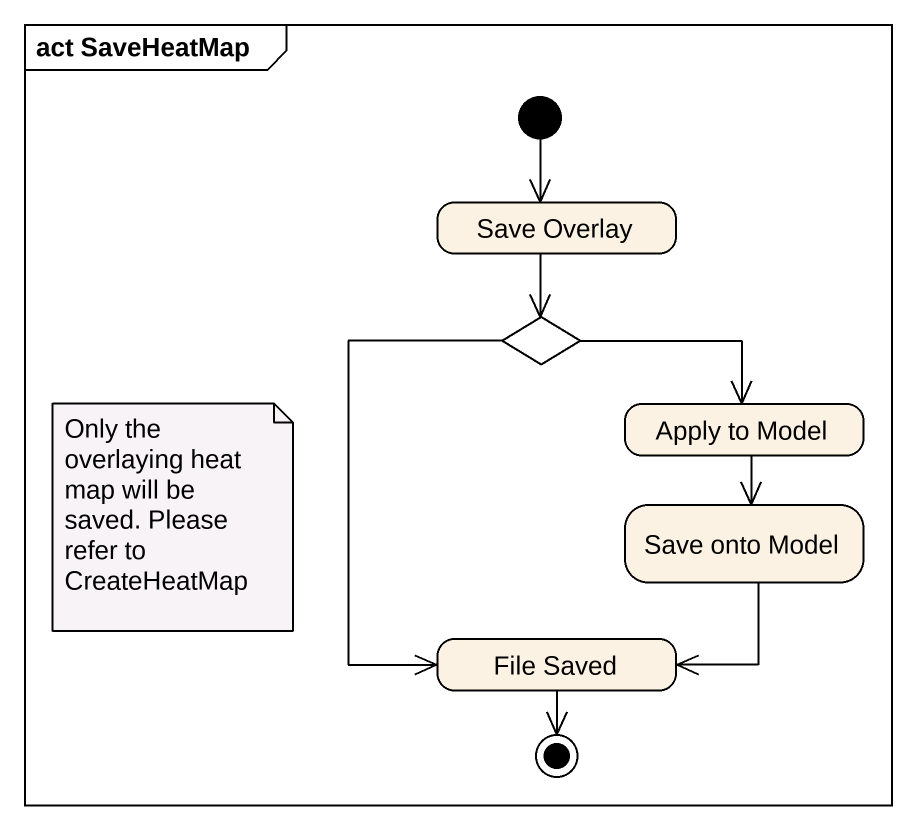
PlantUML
@startuml
mainframe act SaveHeatMap
hide empty description
state "Save Overlay" as Save_Overlay
state choice1 <<choice>>
state "Apply to Model" as Apply_to_Model
state "Save onto Model" as Save_onto_Model
state "File Saved" as File_Saved
[*] --> Save_Overlay
Save_Overlay --> choice1
choice1 -right-> Apply_to_Model
choice1 --> File_Saved
Apply_to_Model --> Save_onto_Model
Save_onto_Model --> File_Saved
File_Saved --> [*]
note as N1
  Only the overlaying heat map will be saved. Please refer to CreateHeatMap
end note
@enduml
